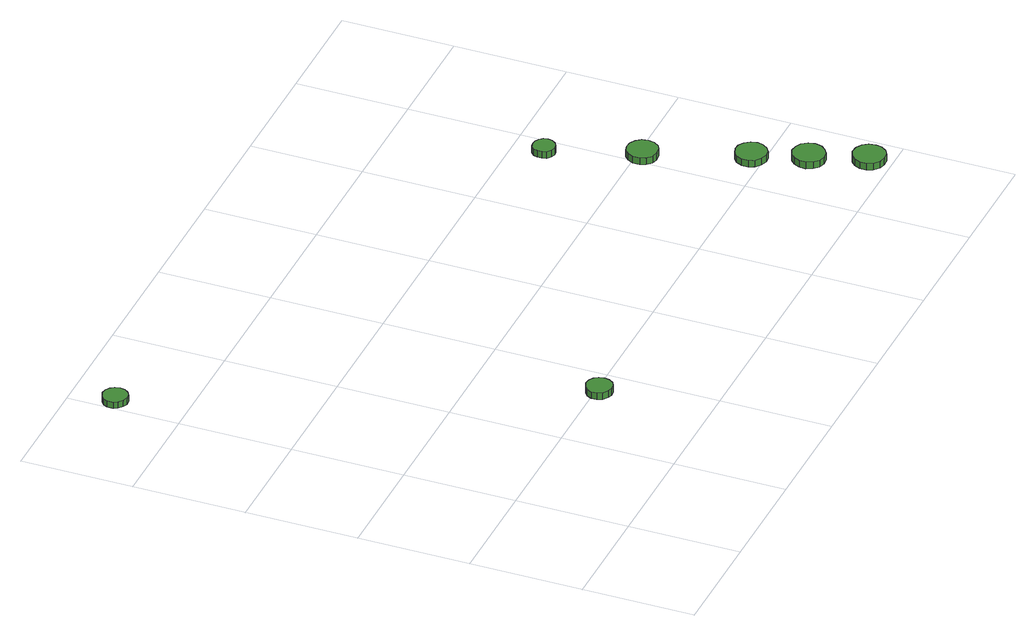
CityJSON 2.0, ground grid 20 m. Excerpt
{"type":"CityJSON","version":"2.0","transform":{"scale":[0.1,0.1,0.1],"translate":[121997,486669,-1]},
"CityObjects":{
"tree1":{"type":"SolitaryVegetationObject","attributes":{"function":"something"},"geometry":[{"type":"MultiSurface","lod":"1","boundaries":[[[0,1,2,3,4,5,6,7,8,9,10,11,12,13,14]],[[15,16,17,18,19,20,21,22,23,24,25,26,27,28,29]],[[0,29,28,1]],[[1,28,27,2]],[[2,27,26,3]],[[3,26,25,4]],[[4,25,24,5]],[[5,24,23,6]],[[6,23,22,7]],[[7,22,21,8]],[[8,21,20,9]],[[9,20,19,10]],[[10,19,18,11]],[[11,18,17,12]],[[12,17,16,13]],[[13,16,15,14]],[[14,15,29,0]]]}]},
"tree2":{"type":"SolitaryVegetationObject","attributes":{"function":"something"},"geometry":[{"type":"MultiSurface","lod":"1","boundaries":[[[30,31,32,33,34,35,36,37,38,39,40,41,42,43,44]],[[45,46,47,48,49,50,51,52,53,54,55,56,57,58,59]],[[30,59,58,31]],[[31,58,57,32]],[[32,57,56,33]],[[33,56,55,34]],[[34,55,54,35]],[[35,54,53,36]],[[36,53,52,37]],[[37,52,51,38]],[[38,51,50,39]],[[39,50,49,40]],[[40,49,48,41]],[[41,48,47,42]],[[42,47,46,43]],[[43,46,45,44]],[[44,45,59,30]]]}]},
"tree3":{"type":"SolitaryVegetationObject","attributes":{"function":"something"},"geometry":[{"type":"MultiSurface","lod":"1","boundaries":[[[60,61,62,63,64,65,66,67,68,69,70,71,72,73,74]],[[75,76,77,78,79,80,81,82,83,84,85,86,87,88,89]],[[60,89,88,61]],[[61,88,87,62]],[[62,87,86,63]],[[63,86,85,64]],[[64,85,84,65]],[[65,84,83,66]],[[66,83,82,67]],[[67,82,81,68]],[[68,81,80,69]],[[69,80,79,70]],[[70,79,78,71]],[[71,78,77,72]],[[72,77,76,73]],[[73,76,75,74]],[[74,75,89,60]]]}]},
"tree4":{"type":"SolitaryVegetationObject","attributes":{"function":"something"},"geometry":[{"type":"MultiSurface","lod":"1","boundaries":[[[90,91,92,93,94,95,96,97,98,99,100,101,102,103,104]],[[105,106,107,108,109,110,111,112,113,114,115,116,117,118,119]],[[90,119,118,91]],[[91,118,117,92]],[[92,117,116,93]],[[93,116,115,94]],[[94,115,114,95]],[[95,114,113,96]],[[96,113,112,97]],[[97,112,111,98]],[[98,111,110,99]],[[99,110,109,100]],[[100,109,108,101]],[[101,108,107,102]],[[102,107,106,103]],[[103,106,105,104]],[[104,105,119,90]]]}]},
"tree5":{"type":"SolitaryVegetationObject","attributes":{"function":"something"},"geometry":[{"type":"MultiSurface","lod":"1","boundaries":[[[120,121,122,123,124,125,126,127,128,129,130,131,132,133,134]],[[135,136,137,138,139,140,141,142,143,144,145,146,147,148,149]],[[120,149,148,121]],[[121,148,147,122]],[[122,147,146,123]],[[123,146,145,124]],[[124,145,144,125]],[[125,144,143,126]],[[126,143,142,127]],[[127,142,141,128]],[[128,141,140,129]],[[129,140,139,130]],[[130,139,138,131]],[[131,138,137,132]],[[132,137,136,133]],[[133,136,135,134]],[[134,135,149,120]]]}]},
"tree6":{"type":"SolitaryVegetationObject","attributes":{"function":"something"},"geometry":[{"type":"MultiSurface","lod":"1","boundaries":[[[150,151,152,153,154,155,156,157,158,159,160,161,162,163,164]],[[165,166,167,168,169,170,171,172,173,174,175,176,177,178,179]],[[150,179,178,151]],[[151,178,177,152]],[[152,177,176,153]],[[153,176,175,154]],[[154,175,174,155]],[[155,174,173,156]],[[156,173,172,157]],[[157,172,171,158]],[[158,171,170,159]],[[159,170,169,160]],[[160,169,168,161]],[[161,168,167,162]],[[162,167,166,163]],[[163,166,165,164]],[[164,165,179,150]]]}]},
"tree7":{"type":"SolitaryVegetationObject","attributes":{"function":"something"},"geometry":[{"type":"MultiSurface","lod":"1","boundaries":[[[180,181,182,183,184,185,186,187,188,189,190,191,192,193,194]],[[195,196,197,198,199,200,201,202,203,204,205,206,207,208,209]],[[180,209,208,181]],[[181,208,207,182]],[[182,207,206,183]],[[183,206,205,184]],[[184,205,204,185]],[[185,204,203,186]],[[186,203,202,187]],[[187,202,201,188]],[[188,201,200,189]],[[189,200,199,190]],[[190,199,198,191]],[[191,198,197,192]],[[192,197,196,193]],[[193,196,195,194]],[[194,195,209,180]]]}]}
},
"vertices":[
[46,923,19],[44,932,19],[39,939,19],[31,944,19],[22,945,19],[13,942,19],[6,936,19],[2,928,19],[2,918,19],[6,910,19],[13,904,19],[22,901,19],[31,902,19],[39,907,19],[44,914,19],[44,914,7],[39,907,7],[31,902,7],[22,901,7],[13,904,7],[6,910,7],[2,918,7],[2,928,7],[6,936,7],[13,942,7],[22,945,7],[31,944,7],[39,939,7],[44,932,7],[46,923,7],
[371,193,22],[369,203,22],[364,210,22],[355,215,22],[346,216,22],[337,213,22],[329,207,22],[325,198,22],[325,188,22],[329,179,22],[337,173,22],[346,170,22],[355,171,22],[364,176,22],[369,184,22],[369,184,9],[364,176,9],[355,171,9],[346,170,9],[337,173,9],[329,179,9],[325,188,9],[325,198,9],[329,207,9],[337,213,9],[346,216,9],[355,215,9],[364,210,9],[369,203,9],[371,193,9],
[980,542,27],[978,550,27],[973,556,27],[966,560,27],[958,561,27],[950,559,27],[944,553,27],[941,546,27],[941,538,27],[944,530,27],[950,525,27],[958,522,27],[966,523,27],[973,527,27],[978,534,27],[978,534,14],[973,527,14],[966,523,14],[958,522,14],[950,525,14],[944,530,14],[941,538,14],[941,546,14],[944,553,14],[950,559,14],[958,561,14],[966,560,14],[973,556,14],[978,550,14],[980,542,14],
[1040,388,26],[1038,399,26],[1031,408,26],[1021,414,26],[1010,415,26],[999,412,26],[991,404,26],[986,394,26],[986,382,26],[991,372,26],[999,364,26],[1010,361,26],[1021,362,26],[1031,367,26],[1038,377,26],[1038,377,13],[1031,367,13],[1021,362,13],[1010,361,13],[999,364,13],[991,372,13],[986,382,13],[986,394,13],[991,404,13],[999,412,13],[1010,415,13],[1021,414,13],[1031,408,13],[1038,399,13],[1040,388,13],
[1101,218,27],[1098,230,27],[1091,239,27],[1082,245,27],[1070,246,27],[1059,242,27],[1051,235,27],[1046,224,27],[1046,213,27],[1051,202,27],[1059,195,27],[1070,191,27],[1082,192,27],[1091,198,27],[1098,207,27],[1098,207,14],[1091,198,14],[1082,192,14],[1070,191,14],[1059,195,14],[1051,202,14],[1046,213,14],[1046,224,14],[1051,235,14],[1059,242,14],[1070,246,14],[1082,245,14],[1091,239,14],[1098,230,14],[1101,218,14],
[1134,129,27],[1131,141,27],[1124,151,27],[1114,156,27],[1102,158,27],[1091,154,27],[1082,146,27],[1077,135,27],[1077,123,27],[1082,112,27],[1091,104,27],[1102,100,27],[1114,102,27],[1124,108,27],[1131,117,27],[1131,117,14],[1124,108,14],[1114,102,14],[1102,100,14],[1091,104,14],[1082,112,14],[1077,123,14],[1077,135,14],[1082,146,14],[1091,154,14],[1102,158,14],[1114,156,14],[1124,151,14],[1131,141,14],[1134,129,14],
[1168,35,27],[1166,47,27],[1159,57,27],[1148,63,27],[1136,64,27],[1125,60,27],[1116,52,27],[1111,41,27],[1111,29,27],[1116,19,27],[1125,10,27],[1136,7,27],[1148,8,27],[1159,14,27],[1166,24,27],[1166,24,14],[1159,14,14],[1148,8,14],[1136,7,14],[1125,10,14],[1116,19,14],[1111,29,14],[1111,41,14],[1116,52,14],[1125,60,14],[1136,64,14],[1148,63,14],[1159,57,14],[1166,47,14],[1168,35,14]
]}
